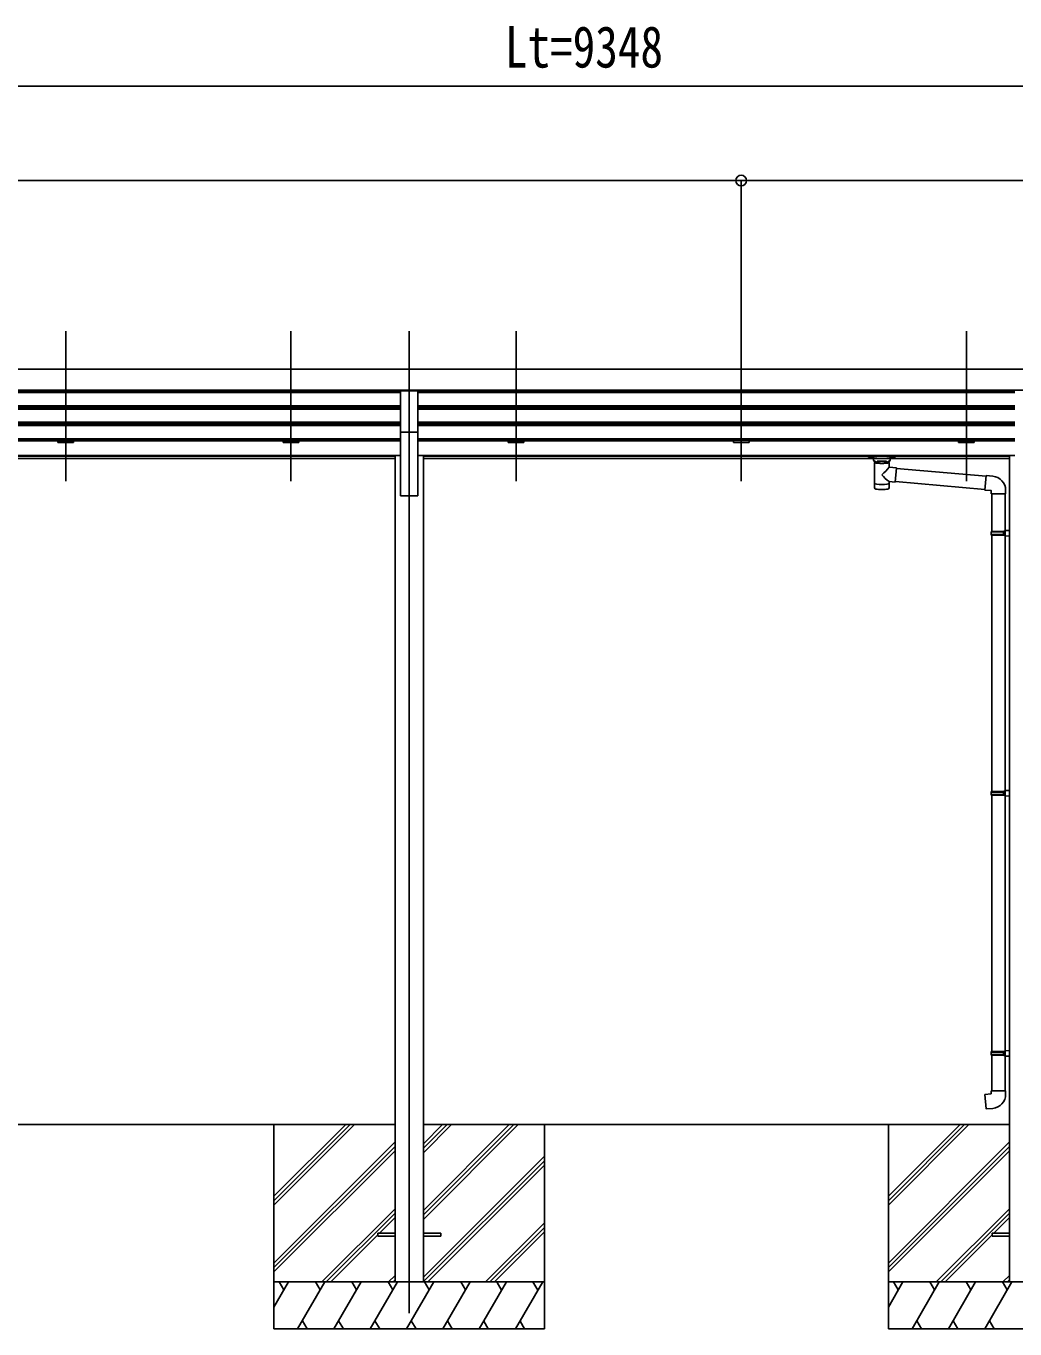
# Model space of a CAD drawing. Units: millimetres, scale not verified. Extents: x -16820 to 16820, y -11880 to 11880.
# Drawn here: x -4632 to -1487, y -6850 to -2705 of the extents above; entities that cross this region are included whole.
import ezdxf
from ezdxf.enums import TextEntityAlignment as Align

# ---------------------------------------------------------------- set-up
doc = ezdxf.new("R2010")
doc.units = ezdxf.units.MM
doc.header["$LTSCALE"] = 50
for name, color, linetype in [('0-3_YKK_11', 7, 'Continuous'), ('0-4_YKK_12', 2, 'Continuous'), ('0-5_YKK_13', 4, 'Continuous'), ('0-6_YKK_A1', 4, 'Continuous'), ('0-7_YKK_D', 6, 'Continuous')]:
    doc.layers.add(name, color=color, linetype=linetype)
doc.styles.add('ＭＳ ゴシック', font='')
doc.styles.get('ＭＳ ゴシック').set_extended_font_data('MS Gothic')

msp = doc.modelspace()

# ---------------------------------------------------------------- linework, layer by layer
at = {"layer": '0-3_YKK_11'}
msp.add_line((-1505.32, -6200.01), (-3368.52, -6200.01), dxfattribs=at)
at = {"layer": '0-4_YKK_12'}
for p, q in [((-4505.91, -3675.6), (-4505.91, -4153.12)), ((-3789.91, -3675.6), (-3789.91, -4153.12)), ((-3413.72, -3675.6), (-3413.72, -4153.12)), ((-3073.91, -3675.6), (-3073.91, -4153.12)), ((-2357.91, -3675.6), (-2357.91, -4153.12)), ((-1641.91, -3675.6), (-1641.91, -4153.12)), ((-3413.72, -4106.44), (-3413.72, -6800.01))]:
    msp.add_line(p, q, dxfattribs=at)
at = {"layer": '0-5_YKK_13'}
for p, q in [((-3441.22, -3997.44), (-3441.22, -3865.64)), ((-3441.22, -3865.64), (-3386.22, -3865.64)), ((-3386.22, -3997.44), (-3386.22, -3865.64)), ((-3441.22, -3997.44), (-3386.22, -3997.44)), ((-1953.21, -4075.67), (-1953.21, -4073.66)), ((-1937.71, -4086.28), (-1937.71, -4075.78)), ((-1932.06, -4093.85), (-1937.71, -4086.28)), ((-1936.76, -4074.06), (-1936.76, -4071.94)), ((-1884.67, -4071.94), (-1936.76, -4071.94)), ((-1936.76, -4074.06), (-1926.61, -4074.06)), ((-1933.62, -4093.28), (-1933.62, -4163.69)), ((-1932.05, -4093.86), (-1932.05, -4094.37)), ((-1925.3, -4089.63), (-1925.3, -4095.54)), ((-1925.3, -4089.63), (-1896.13, -4089.63)), ((-1925.3, -4089.63), (-1925.3, -4095.54)), ((-1896.13, -4089.63), (-1896.13, -4095.54)), ((-1896.13, -4089.63), (-1896.13, -4095.54)), ((-1894.82, -4074.06), (-1884.67, -4074.06)), ((-1889.38, -4094.37), (-1889.37, -4093.86)), ((-1889.36, -4093.85), (-1883.72, -4086.28)), ((-1887.82, -4108.31), (-1887.82, -4093.28)), ((-1884.67, -4074.06), (-1884.67, -4071.94)), ((-1883.71, -4086.28), (-1883.71, -4075.78)), ((-1868.21, -4075.67), (-1868.21, -4073.66)), ((-1887.81, -4108.31), (-1863.9, -4110.41)), ((-1863.9, -4110.41), (-1867.89, -4156.03)), ((-1864.06, -4112.3), (-1579.01, -4137.24)), ((-1864.04, -4112), (-1864.04, -4112)), ((-1558, -4137.07), (-1578.83, -4135.25)), ((-1933.62, -4163.69), (-1933.62, -4165.18)), ((-1933.62, -4165.18), (-1933.62, -4173.11)), ((-1887.82, -4163.69), (-1887.82, -4154.29)), ((-1887.82, -4165.18), (-1887.82, -4163.69)), ((-1887.82, -4173.11), (-1887.82, -4165.18)), ((-1867.89, -4156.03), (-1887.81, -4154.29)), ((-1867.9, -4156.03), (-1867.89, -4156.02)), ((-1867.72, -4154.14), (-1582.67, -4179.08)), ((-1516.92, -4192.81), (-1516.92, -4181.9)), ((-1562.92, -4192.81), (-1516.92, -4192.81)), ((-1560.92, -4192.81), (-1560.92, -4312.58)), ((-1518.92, -4192.81), (-1518.92, -4310.02)), ((-1520.92, -4310.08), (-1504.92, -4309.61)), ((-1520.92, -4312.08), (-1520.92, -4310.08)), ((-1504.92, -4309.61), (-1504.92, -4327.55)), ((-1562.92, -4314.58), (-1561.92, -4312.58)), ((-1562.92, -4314.58), (-1518.92, -4314.58)), ((-1562.92, -4314.58), (-1562.92, -4322.58)), ((-1562.92, -4322.58), (-1518.92, -4322.58)), ((-1562.92, -4322.58), (-1561.92, -4324.58)), ((-1561.92, -4312.58), (-1518.92, -4312.58)), ((-1561.92, -4324.58), (-1518.92, -4324.58)), ((-1560.92, -4324.58), (-1560.92, -5139.95)), ((-1523.4, -4314.58), (-1523.83, -4312.58)), ((-1520.92, -4312.08), (-1518.92, -4312.08)), ((-1520.92, -4327.08), (-1520.92, -4325.08)), ((-1520.92, -4327.08), (-1504.92, -4327.55)), ((-1518.92, -4327.14), (-1518.92, -5137.39)), ((-1520.92, -5137.45), (-1504.92, -5136.98)), ((-1520.92, -5139.45), (-1520.92, -5137.45)), ((-1520.92, -5139.45), (-1518.92, -5139.45)), ((-1504.92, -5136.98), (-1504.92, -5154.92)), ((-1562.92, -5141.95), (-1561.92, -5139.95)), ((-1562.92, -5141.95), (-1518.92, -5141.95)), ((-1562.92, -5141.95), (-1562.92, -5149.95)), ((-1562.92, -5149.95), (-1518.92, -5149.95)), ((-1562.92, -5149.95), (-1561.92, -5151.95)), ((-1561.92, -5139.95), (-1518.92, -5139.95)), ((-1561.92, -5151.95), (-1518.92, -5151.95)), ((-1560.92, -5151.95), (-1560.92, -5967.33)), ((-1523.4, -5141.95), (-1523.83, -5139.95)), ((-1520.92, -5154.45), (-1520.92, -5152.45)), ((-1520.92, -5154.45), (-1504.92, -5154.92)), ((-1518.92, -5154.51), (-1518.92, -5964.77)), ((-1562.92, -5969.33), (-1561.92, -5967.33)), ((-1561.92, -5967.33), (-1518.92, -5967.33)), ((-1523.4, -5969.33), (-1523.83, -5967.33)), ((-1520.92, -5964.83), (-1504.92, -5964.36)), ((-1520.92, -5966.83), (-1520.92, -5964.83)), ((-1520.92, -5966.83), (-1518.92, -5966.83)), ((-1518.92, -5967.33), (-1518.92, -5967.88)), ((-1562.92, -5969.33), (-1518.92, -5969.33)), ((-1562.92, -5969.33), (-1562.92, -5977.33)), ((-1562.92, -5977.33), (-1518.92, -5977.33)), ((-1562.92, -5977.33), (-1561.92, -5979.33)), ((-1561.92, -5979.33), (-1518.92, -5979.33)), ((-1560.92, -5979.33), (-1560.92, -6092.44)), ((-1520.92, -5981.83), (-1520.92, -5979.83)), ((-1520.92, -5981.83), (-1504.92, -5982.3)), ((-1518.92, -5981.89), (-1518.92, -6092.44)), ((-1562.92, -6092.44), (-1516.92, -6092.44)), ((-1562.92, -6102.44), (-1562.92, -6092.44)), ((-1516.92, -6092.44), (-1516.92, -6103.36)), ((-3513.92, -6545.45), (-3513.92, -6554.45)), ((-3458.92, -6545.45), (-3513.92, -6545.45)), ((-3313.72, -6545.45), (-3368.72, -6545.45)), ((-3313.72, -6545.45), (-3313.72, -6554.45)), ((-1559.92, -6545.45), (-1559.92, -6554.45)), ((-1559.92, -6545.45), (-1504.92, -6545.45)), ((-3458.92, -6554.45), (-3513.92, -6554.45)), ((-3313.72, -6554.45), (-3368.72, -6554.45)), ((-1559.92, -6554.45), (-1504.92, -6554.45))]:
    msp.add_line(p, q, dxfattribs=at)
for points in [[(-1925.3, -4095.54), (-1926.11, -4094.78), (-1926.56, -4094.37), (-1928.13, -4092.88), (-1928.54, -4092.48), (-1929.65, -4091.45), (-1930.19, -4090.98), (-1930.84, -4090.44), (-1932.02, -4089.53), (-1933.15, -4088.74), (-1934.21, -4088.08), (-1935.18, -4087.52), (-1936.01, -4087.08), (-1937.17, -4086.52), (-1937.71, -4086.27)], [(-1925.3, -4089.63), (-1923.53, -4091.46), (-1921.71, -4092.85)], [(-1921.71, -4092.85), (-1920.59, -4093.55), (-1919.44, -4094.18), (-1918.25, -4094.73), (-1917.04, -4095.2), (-1915.8, -4095.58), (-1914.54, -4095.88), (-1913.28, -4096.1), (-1912, -4096.23), (-1910.71, -4096.27), (-1909.43, -4096.23), (-1908.15, -4096.1), (-1906.88, -4095.88), (-1905.63, -4095.58), (-1904.39, -4095.2), (-1903.18, -4094.73), (-1901.99, -4094.18), (-1900.83, -4093.55), (-1899.71, -4092.85)], [(-1896.13, -4089.63), (-1897.9, -4091.46), (-1899.71, -4092.85)], [(-1896.13, -4095.54), (-1895.31, -4094.78), (-1894.87, -4094.37), (-1893.29, -4092.88), (-1892.88, -4092.48), (-1891.78, -4091.45), (-1891.24, -4090.98), (-1890.59, -4090.44), (-1889.41, -4089.53), (-1888.28, -4088.74), (-1887.21, -4088.08), (-1886.25, -4087.52), (-1885.41, -4087.08), (-1884.26, -4086.52), (-1883.72, -4086.27)], [(-1578.83, -4135.25), (-1582.84, -4181.07), (-1562.92, -4182.81), (-1562.92, -4192.81)], [(-1523.4, -4314.58), (-1523.4, -4322.58), (-1523.83, -4324.58)], [(-1520.92, -4325.08), (-1518.92, -4325.08), (-1518.92, -4312.08)], [(-1520.92, -5152.45), (-1518.92, -5152.45), (-1518.92, -5139.45)], [(-1523.4, -5141.95), (-1523.4, -5149.95), (-1523.83, -5151.95)], [(-1520.92, -5979.83), (-1518.92, -5979.83), (-1518.92, -5966.83)], [(-1523.4, -5969.33), (-1523.4, -5977.33), (-1523.83, -5979.33)], [(-1558, -6148.18), (-1578.83, -6150.01), (-1582.84, -6104.18), (-1562.92, -6102.44)]]:
    msp.add_lwpolyline(points, dxfattribs=at)
for centre, radius, start, end in [((-1990.91, -4032.82), 127.78, 308.87342, 323.78673), ((-1797.13, -4036.88), 148.36, 220.03306, 232.31976), ((-1561.92, -4181.9), 45, 0, 85), ((-1928.62, -4173.11), 5, 180, 259.32659), ((-1892.82, -4173.11), 5, 280.67342, 0), ((-1561.92, -6103.36), 45, 275, 0)]:
    msp.add_arc(centre, radius, start, end, dxfattribs=at)
for centre, major_axis, ratio, start_param, end_param in [((-1936.76, -4075.67), (16.45, 0), 0.098162, 1.5707963, 4.6543397), ((-1936.76, -4073.66), (-16.45, 0), 0.104529, 4.712389, 6.2831853), ((-1926.61, -4075.78), (11.11, 0), 0.152515, 1.5707963, 3.1415927), ((-1910.72, -4093.28), (22.9, 0), 0.130526, 2.9082195, 6.5147838), ((-1910.71, -4093.49), (-21.53, 0), 0.129428, 0.1297924, 3.0084543), ((-1894.82, -4075.78), (-11.11, 0), 0.152515, 3.1415927, 4.712389), ((-1884.67, -4073.66), (16.45, 0), 0.104529, 6.2831853, 7.8539816), ((-1884.67, -4075.67), (-16.45, 0), 0.098162, 1.6288456, 4.712389), ((-1910.72, -4160.7), (22.9, 0), 0.130526, 3.1415927, 6.2831853), ((-1910.72, -4176.32), (22.9, 0), 0.130526, 3.7473022, 5.6774759)]:
    msp.add_ellipse(centre, major_axis=major_axis, ratio=ratio, start_param=start_param, end_param=end_param, dxfattribs=at)
for centre, major_axis in [((-1945.71, -4075.69), (3, 0)), ((-1875.71, -4075.69), (-3, 0))]:
    msp.add_ellipse(centre, major_axis=major_axis, ratio=0.107858, dxfattribs=at)
at = {"layer": '0-6_YKK_A1'}
for p, q in [((-2357.71, -3796.6), (-7369.72, -3796.6)), ((-2358.11, -3796.6), (1937.88, -3796.6)), ((-2357.71, -3863.2), (-7369.73, -3863.2)), ((-3441.22, -3866.45), (-6286.22, -3866.45)), ((-3441.22, -3871), (-6286.22, -3871)), ((-4530.91, -3871), (-4530.91, -3866.56)), ((-4480.91, -3871), (-4480.91, -3866.56)), ((-3814.91, -3871), (-3814.91, -3866.56)), ((-3764.91, -3871), (-3764.91, -3866.56)), ((-2357.71, -3871), (-3386.23, -3871)), ((-2357.71, -3866.45), (-3386.22, -3866.45)), ((-3098.91, -3871), (-3098.91, -3866.56)), ((-3048.91, -3871), (-3048.91, -3866.56)), ((-2382.91, -3871), (-2382.91, -3866.56)), ((-2358.11, -3866.45), (-1487.62, -3866.45)), ((-2358.11, -3871), (-1487.62, -3871)), ((-2358.1, -3863.2), (1937.88, -3863.2)), ((-2332.91, -3871), (-2332.91, -3866.56)), ((-1666.91, -3871), (-1666.91, -3866.56)), ((-1616.91, -3871), (-1616.91, -3866.56)), ((-3441.22, -3912.87), (-6286.22, -3912.87)), ((-3441.22, -3914.37), (-6286.22, -3914.37)), ((-3441.22, -3918.69), (-6286.22, -3918.69)), ((-3441.22, -3923.57), (-6286.22, -3923.57)), ((-4530.91, -3923.57), (-4530.91, -3918.69)), ((-4480.91, -3923.57), (-4480.91, -3918.69)), ((-3814.91, -3923.57), (-3814.91, -3918.69)), ((-3764.91, -3923.57), (-3764.91, -3918.69)), ((-2357.71, -3923.57), (-3386.23, -3923.57)), ((-2357.71, -3912.87), (-3386.22, -3912.87)), ((-2357.71, -3914.37), (-3386.22, -3914.37)), ((-2357.71, -3918.69), (-3386.22, -3918.69)), ((-3098.91, -3923.57), (-3098.91, -3918.69)), ((-3048.91, -3923.57), (-3048.91, -3918.69)), ((-2382.91, -3923.57), (-2382.91, -3918.69)), ((-2358.11, -3912.87), (-1487.62, -3912.87)), ((-2358.11, -3914.37), (-1487.62, -3914.37)), ((-2358.11, -3918.69), (-1487.62, -3918.69)), ((-2358.11, -3923.57), (-1487.62, -3923.57)), ((-2332.91, -3923.57), (-2332.91, -3918.69)), ((-1666.91, -3923.57), (-1666.91, -3918.69)), ((-1616.91, -3923.57), (-1616.91, -3918.69)), ((-3441.22, -3965.45), (-6286.22, -3965.45)), ((-3441.22, -3966.95), (-6286.22, -3966.95)), ((-3441.22, -3971.26), (-6286.22, -3971.26)), ((-3441.22, -3976.15), (-6286.22, -3976.15)), ((-4530.91, -3976.15), (-4530.91, -3971.26)), ((-4480.91, -3976.15), (-4480.91, -3971.26)), ((-3814.91, -3976.15), (-3814.91, -3971.26)), ((-3764.91, -3976.15), (-3764.91, -3971.26)), ((-3441.22, -3965.55), (-3441.22, -4200.01)), ((-2357.71, -3976.15), (-3386.23, -3976.15)), ((-2357.71, -3965.45), (-3386.22, -3965.45)), ((-3386.22, -3965.55), (-3386.22, -4200.01)), ((-2357.71, -3966.95), (-3386.22, -3966.95)), ((-2357.71, -3971.26), (-3386.22, -3971.26)), ((-3098.91, -3976.15), (-3098.91, -3971.26)), ((-3048.91, -3976.15), (-3048.91, -3971.26)), ((-2382.91, -3976.15), (-2382.91, -3971.26)), ((-2358.11, -3965.45), (-1487.62, -3965.45)), ((-2358.11, -3966.95), (-1487.62, -3966.95)), ((-2358.11, -3971.26), (-1487.62, -3971.26)), ((-2358.11, -3976.15), (-1487.62, -3976.15)), ((-2332.91, -3976.15), (-2332.91, -3971.26)), ((-1666.91, -3976.15), (-1666.91, -3971.26)), ((-1616.91, -3976.15), (-1616.91, -3971.26)), ((-3441.22, -4018.03), (-6286.22, -4018.03)), ((-3441.22, -4019.53), (-6286.22, -4019.53)), ((-2357.71, -4018.03), (-3386.22, -4018.03)), ((-2357.71, -4019.53), (-3386.22, -4019.53)), ((-2358.11, -4018.03), (-1487.62, -4018.03)), ((-2358.11, -4019.53), (-1487.62, -4019.53)), ((-3441.22, -4023.84), (-6286.22, -4023.84)), ((-3441.22, -4024.2), (-5912.91, -4024.2)), ((-4530.91, -4023.84), (-4530.91, -4029.36)), ((-4530.91, -4023.84), (-4530.91, -4029.36)), ((-4530.91, -4029.36), (-4505.91, -4029.36)), ((-4480.91, -4029.36), (-4505.91, -4029.36)), ((-4480.91, -4023.84), (-4480.91, -4029.36)), ((-4480.91, -4023.84), (-4480.91, -4029.36)), ((-3814.91, -4023.84), (-3814.91, -4029.36)), ((-3814.91, -4023.84), (-3814.91, -4029.36)), ((-3814.91, -4029.36), (-3789.91, -4029.36)), ((-3764.91, -4029.36), (-3789.91, -4029.36)), ((-3764.91, -4023.84), (-3764.91, -4029.36)), ((-3764.91, -4023.84), (-3764.91, -4029.36)), ((-2357.71, -4023.84), (-3386.22, -4023.84)), ((-2382.71, -4024.2), (-3386.22, -4024.2)), ((-3098.91, -4023.84), (-3098.91, -4029.36)), ((-3098.91, -4023.84), (-3098.91, -4029.36)), ((-3098.91, -4029.36), (-3073.91, -4029.36)), ((-3048.91, -4029.36), (-3073.91, -4029.36)), ((-3048.91, -4023.84), (-3048.91, -4029.36)), ((-3048.91, -4023.84), (-3048.91, -4029.36)), ((-2382.91, -4023.84), (-2382.91, -4029.36)), ((-2382.91, -4023.84), (-2382.91, -4029.36)), ((-2382.91, -4029.36), (-2357.91, -4029.36)), ((-2358.11, -4023.84), (-1487.62, -4023.84)), ((-2332.91, -4029.36), (-2357.91, -4029.36)), ((-2333.11, -4024.2), (-1487.62, -4024.2)), ((-2332.91, -4023.84), (-2332.91, -4029.36)), ((-2332.91, -4023.84), (-2332.91, -4029.36)), ((-1666.91, -4023.84), (-1666.91, -4029.36)), ((-1666.91, -4023.84), (-1666.91, -4029.36)), ((-1666.91, -4029.36), (-1641.91, -4029.36)), ((-1616.91, -4029.36), (-1641.91, -4029.36)), ((-1616.91, -4023.84), (-1616.91, -4029.36)), ((-1616.91, -4023.84), (-1616.91, -4029.36)), ((-3458.92, -4071.43), (-6268.52, -4071.43)), ((-3458.92, -4072.84), (-6268.52, -4072.84)), ((-3458.92, -4080.52), (-6268.52, -4080.52)), ((-3458.92, -4071.01), (-3458.92, -6699.95)), ((-3458.92, -4071.01), (-3441.22, -4071.01)), ((-3368.52, -4071.01), (-3386.22, -4071.01)), ((-3368.52, -4071.01), (-3368.52, -6699.42)), ((-2357.71, -4071.43), (-3368.52, -4071.43)), ((-2357.71, -4072.84), (-3368.52, -4072.84)), ((-2357.71, -4080.52), (-3368.52, -4080.52)), ((-2358.11, -4071.43), (-1504.92, -4071.43)), ((-2358.11, -4072.84), (-1504.92, -4072.84)), ((-2358.11, -4080.52), (-1504.92, -4080.52)), ((-1504.92, -4071.01), (-1504.92, -6700.01)), ((-1504.92, -4071.01), (-1487.22, -4071.01)), ((-3441.22, -4200.01), (-3386.22, -4200.01)), ((-6268.52, -6200.01), (-3458.92, -6200.01)), ((-3843.92, -6442.19), (-3601.68, -6199.95)), ((-3843.92, -6428.04), (-3615.82, -6199.95)), ((-3843.92, -6456.33), (-3587.6, -6200.01)), ((-3843.92, -6200.01), (-3843.92, -6849.95)), ((-3368.52, -6289.3), (-3279.17, -6199.95)), ((-3368.52, -6275.15), (-3293.31, -6199.95)), ((-3368.52, -6261.01), (-3307.46, -6199.95)), ((-3368.52, -6289.3), (-3279.17, -6199.95)), ((-3368.52, -6275.15), (-3293.31, -6199.95)), ((-3368.52, -6261.01), (-3307.46, -6199.95)), ((-3368.52, -6501.43), (-3067.1, -6200.01)), ((-3368.52, -6487.29), (-3081.24, -6200.01)), ((-3368.52, -6473.14), (-3095.38, -6200.01)), ((-3368.52, -6501.43), (-3067.1, -6200.01)), ((-3368.52, -6487.29), (-3081.24, -6200.01)), ((-3368.52, -6473.14), (-3095.38, -6200.01)), ((-2983.92, -6200.01), (-2983.92, -6849.95)), ((-1889.92, -6442.19), (-1647.68, -6199.95)), ((-1889.92, -6428.04), (-1661.82, -6199.95)), ((-1889.92, -6456.33), (-1633.6, -6200.01)), ((-1889.92, -6200.01), (-1889.92, -6849.95)), ((-3843.92, -6640.17), (-3458.92, -6255.18)), ((-1889.92, -6640.17), (-1504.92, -6255.18)), ((-3843.92, -6654.32), (-3458.92, -6269.32)), ((-3843.92, -6668.46), (-3458.92, -6283.46)), ((-1889.92, -6654.32), (-1504.92, -6269.32)), ((-1889.92, -6668.46), (-1504.92, -6283.46)), ((-3368.52, -6685.27), (-2983.92, -6300.68)), ((-3368.52, -6685.27), (-2983.92, -6300.68)), ((-3368.52, -6699.42), (-2983.92, -6314.82)), ((-3368.52, -6699.42), (-2983.92, -6314.82)), ((-3354.91, -6699.95), (-2983.92, -6328.96)), ((-3354.91, -6699.95), (-2983.92, -6328.96)), ((-3691.56, -6699.95), (-3458.92, -6467.31)), ((-3677.42, -6699.95), (-3458.92, -6481.45)), ((-3508.78, -6545.45), (-3458.92, -6495.59)), ((-1737.56, -6699.95), (-1504.92, -6467.31)), ((-1723.42, -6699.95), (-1504.92, -6481.45)), ((-1554.78, -6545.45), (-1504.92, -6495.59)), ((-3171.06, -6699.95), (-2983.92, -6512.81)), ((-3156.92, -6699.95), (-2983.92, -6526.95)), ((-3142.78, -6699.95), (-2983.92, -6541.09)), ((-3663.28, -6699.95), (-3513.92, -6550.59)), ((-1709.28, -6699.95), (-1559.92, -6550.59)), ((-2983.92, -6699.95), (-3843.92, -6699.95)), ((-3843.92, -6780.43), (-3797.46, -6699.95)), ((-3812.46, -6725.93), (-3827.46, -6699.95)), ((-3768.59, -6849.95), (-3681.99, -6699.95)), ((-3696.99, -6725.93), (-3711.99, -6699.95)), ((-3653.12, -6849.95), (-3566.52, -6699.95)), ((-3581.52, -6725.93), (-3596.52, -6699.95)), ((-3537.65, -6849.95), (-3451.05, -6699.95)), ((-3466.05, -6725.93), (-3481.05, -6699.95)), ((-3479.43, -6699.95), (-3458.92, -6679.44)), ((-3465.29, -6699.95), (-3458.92, -6693.58)), ((-3422.18, -6849.95), (-3335.58, -6699.95)), ((-3350.58, -6725.93), (-3365.58, -6699.95)), ((-3306.71, -6849.95), (-3220.11, -6699.95)), ((-3235.11, -6725.93), (-3250.11, -6699.95)), ((-3191.24, -6849.95), (-3104.64, -6699.95)), ((-3120.12, -6726.75), (-3135.59, -6699.95)), ((-3075.77, -6849.95), (-2989.17, -6699.95)), ((-3004.65, -6726.75), (-3020.12, -6699.95)), ((-1029.92, -6699.95), (-1889.92, -6699.95)), ((-1889.92, -6780.43), (-1843.46, -6699.95)), ((-1858.46, -6725.93), (-1873.46, -6699.95)), ((-1814.59, -6849.95), (-1727.99, -6699.95)), ((-1742.99, -6725.93), (-1757.99, -6699.95)), ((-1699.12, -6849.95), (-1612.52, -6699.95)), ((-1627.52, -6725.93), (-1642.52, -6699.95)), ((-1583.65, -6849.95), (-1497.05, -6699.95)), ((-1512.05, -6725.93), (-1527.05, -6699.95)), ((-1525.43, -6699.95), (-1504.92, -6679.44)), ((-1511.29, -6699.95), (-1504.92, -6693.58)), ((-3753.59, -6823.97), (-3738.59, -6849.95)), ((-3638.13, -6823.97), (-3623.13, -6849.95)), ((-3522.66, -6823.97), (-3507.66, -6849.95)), ((-3407.18, -6823.97), (-3392.18, -6849.95)), ((-3291.72, -6823.97), (-3276.72, -6849.95)), ((-3176.72, -6824.79), (-3162.2, -6849.95)), ((-3061.25, -6824.79), (-3046.73, -6849.95)), ((-1799.59, -6823.97), (-1784.59, -6849.95)), ((-1684.12, -6823.97), (-1669.13, -6849.95)), ((-1568.65, -6823.97), (-1553.66, -6849.95)), ((-3843.92, -6849.95), (-2983.92, -6849.95)), ((-1889.92, -6849.95), (-1029.92, -6849.95))]:
    msp.add_line(p, q, dxfattribs=at)
at = {"layer": '0-7_YKK_D'}
for p, q in [((-7189.92, -2896.59), (1758.08, -2896.59)), ((-7369.92, -3196.59), (-2357.91, -3196.59)), ((-2357.91, -3746.6), (-2357.91, -3195.59)), ((-2357.91, -3746.6), (-2357.91, -3195.59)), ((1938.08, -3196.59), (-2357.91, -3196.59))]:
    msp.add_line(p, q, dxfattribs=at)
msp.add_circle((-2357.91, -3196.59), 17, dxfattribs=at)
msp.add_circle((-2357.91, -3196.59), 17, dxfattribs=at)

# ---------------------------------------------------------------- texts
at = {"layer": '0-7_YKK_D', "style": 'ＭＳ ゴシック', "width": 0.8}
msp.add_text('Lt=9348', height=132, dxfattribs=at).set_placement((-3109.52, -2876.59), align=Align.BOTTOM_LEFT)

doc.saveas('drawing.dxf')
